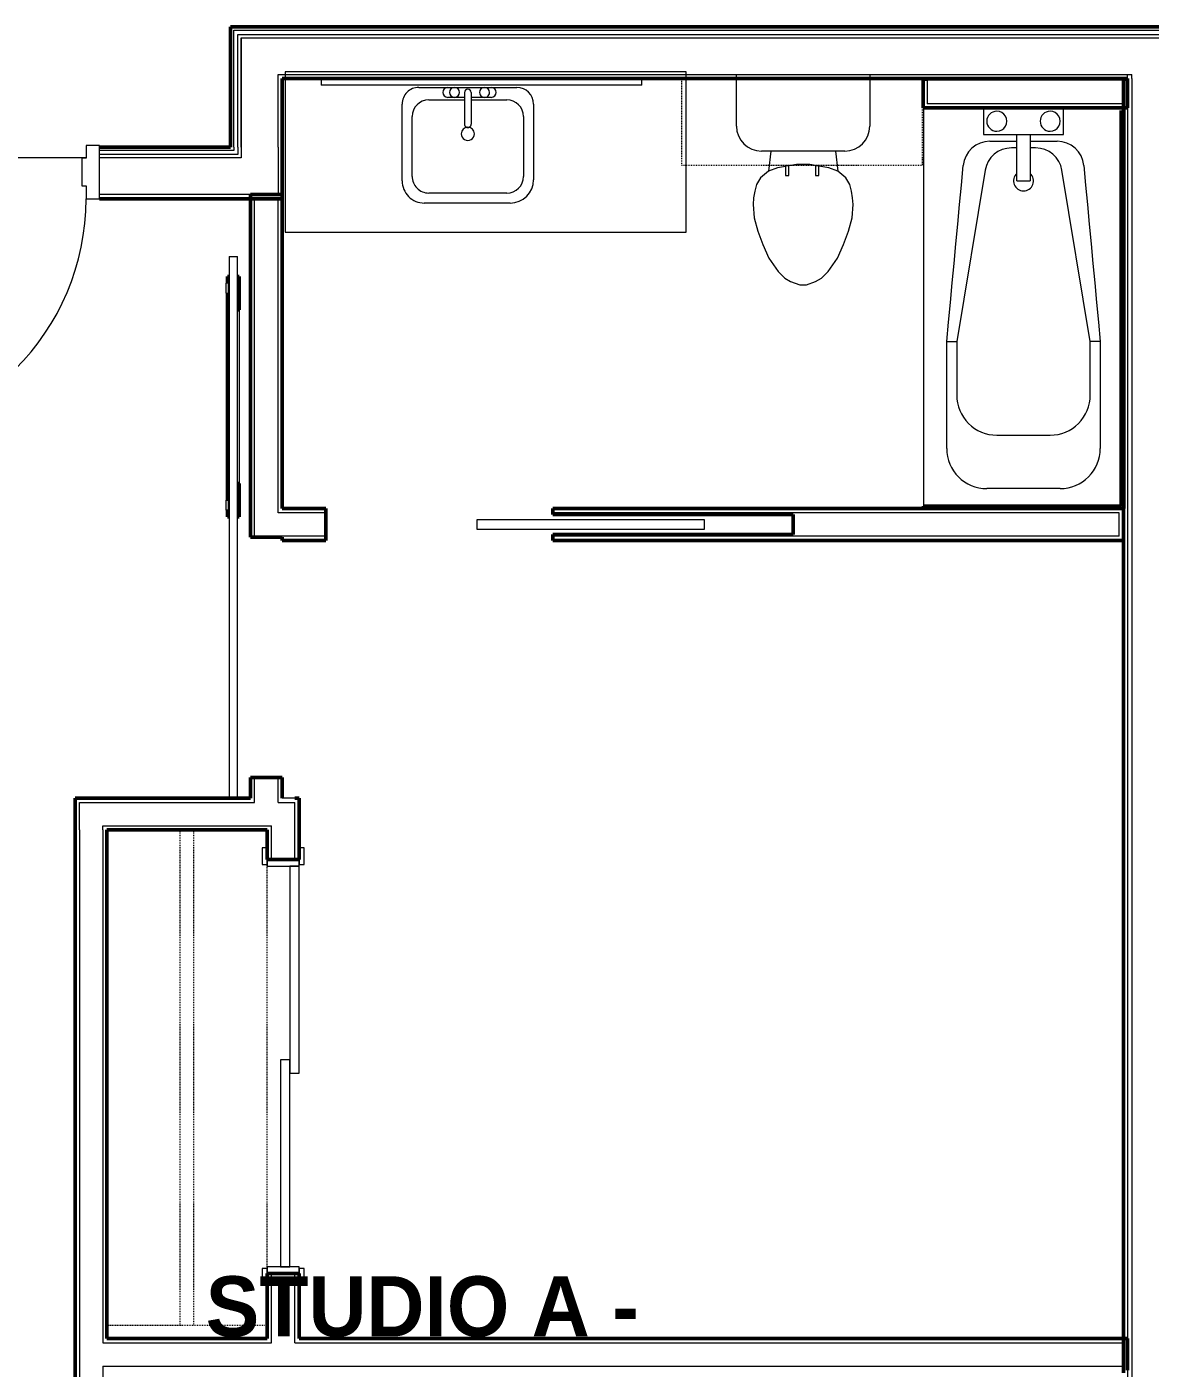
# Model space of a CAD drawing. Header units: inches. Extents: x -4218 to -1830, y 9767 to 12426.
# Drawn here: x -3104 to -2935.8, y 10180.3 to 10381.2 of the extents above; entities that cross this region are included whole.
import ezdxf

# ---------------------------------------------------------------- set-up
doc = ezdxf.new("R2010")
doc.units = ezdxf.units.IN
doc.header["$MEASUREMENT"] = 0
doc.linetypes.add('Dash', pattern=[0.25, 0.125, -0.125])
for name, color, linetype, lineweight in [('0-1', 7, 'Continuous', 5), ('0-2', 252, 'Continuous', 9), ('0-3', 10, 'Continuous', 9), ('A-AREA-IDEN', 2, 'Continuous', 9), ('A-DOOR-1', 10, 'Continuous', 9), ('A-DOOR-2', 50, 'Continuous', 20), ('A-DOOR-3', 7, 'Continuous', 50), ('A-DOOR-FRAM-1', 50, 'Continuous', 20), ('A-FLOR-4', 192, 'Continuous', 9), ('A-WALL-1', 7, 'Continuous', 50), ('A-WALL-2', 250, 'Continuous', 13), ('A-WALL-3', 253, 'Continuous', 9), ('A-WALL-4', 252, 'Continuous', 9), ('I-WALL-1', 7, 'Continuous', 50), ('P-SANR-FIXT-1', 10, 'Continuous', 9), ('P-SANR-FIXT-2', 253, 'Continuous', 9), ('P-SANR-FIXT-3', 252, 'Continuous', 9), ('P-SANR-FIXT-4', 254, 'Continuous', 9), ('Q-CASE-2', 252, 'Continuous', 9), ('Q-CASE-3', 10, 'Continuous', 9), ('Q-CASE-4', 10, 'Dash', 9), ('Q-CASE-HDLN-1', 10, 'Dash', 9)]:
    doc.layers.add(name, color=color, linetype=linetype, lineweight=lineweight)
doc.styles.add('Century Gothic_B', font='GOTHICB.TTF', dxfattribs={"height": 9})

# ---------------------------------------------------------------- blocks, each defined once
blk = doc.blocks.new('POCKET - FLUSH - 2-10 x 6-8-2882530-BACKGROUND - 2ND FLOOR')
at = {"layer": 'A-DOOR-2'}
for p, q in [((-39.67, -0.75), (-39.67, 0.75)), ((-39.67, 0.75), (-5.67, 0.75)), ((-5.67, 0.75), (-5.67, -0.75)), ((-5.67, -0.75), (-39.67, -0.75))]:
    blk.add_line(p, q, dxfattribs=at)
blk = doc.blocks.new('SLIDING - FLUSH - 5-0 x 6-8-3203585-BACKGROUND - 2ND FLOOR')
at = {"layer": 'A-DOOR-1'}
for p, q in [((-30.25, 3), (-32.75, 3)), ((-32.75, 3), (-32.75, 2.25)), ((-32.75, 2.25), (-30.25, 2.25)), ((-30.25, 2.25), (-30.25, 3)), ((30.25, 3), (30.25, 2.25)), ((32.75, 3), (30.25, 3)), ((30.25, 2.25), (32.75, 2.25)), ((32.75, 2.25), (32.75, 3)), ((-30.25, -2.5), (-32.75, -2.5)), ((-32.75, -2.5), (-32.75, -3.25)), ((-32.75, -3.25), (-30.25, -3.25)), ((-30.25, -3.25), (-30.25, -2.5)), ((32.75, -2.5), (30.25, -2.5)), ((30.25, -2.5), (30.25, -3.25)), ((30.25, -3.25), (32.75, -3.25)), ((32.75, -3.25), (32.75, -2.5))]:
    blk.add_line(p, q, dxfattribs=at)
at = {"layer": 'A-DOOR-2'}
for p, q in [((1, 2.25), (-30, 2.25)), ((-30, 2.25), (-30, 0.87)), ((1, 0.87), (1, 2.25)), ((-30, 0.87), (1, 0.87)), ((30, 0.87), (-1, 0.87)), ((-1, 0.87), (-1, -0.5)), ((30, -0.5), (30, 0.87)), ((-1, -0.5), (30, -0.5))]:
    blk.add_line(p, q, dxfattribs=at)
at = {"layer": 'A-DOOR-FRAM-1'}
for p, q in [((-30, 2.25), (-31, 2.25)), ((-31, 2.25), (-31, -2.5)), ((-30, -2.5), (-30, 2.25)), ((31, 2.25), (30, 2.25)), ((30, 2.25), (30, -2.5)), ((31, -2.5), (31, 2.25)), ((-31, -2.5), (-30, -2.5)), ((30, -2.5), (31, -2.5))]:
    blk.add_line(p, q, dxfattribs=at)
blk = doc.blocks.new('BARN - FLUSH - 3-0 x 7-0 BARN DOOR-2961666-BACKGROUND - 2ND FLOOR')
at = {"layer": 'A-DOOR-1'}
for p, q in [((21, -4.32), (-60, -4.32)), ((-60, -4.95), (-60, -4.32)), ((-60, -5.57), (-60, -4.95)), ((-60, -5.57), (21, -5.57)), ((-54.5, -5.67), (-56, -5.67)), ((-56, -5.67), (-56, -6)), ((-54.5, -6), (-56, -6)), ((-54.5, -6), (-54.5, -5.67)), ((-52, -4.07), (-26, -4.07)), ((-23.5, -6), (-23.5, -5.67)), ((-22, -5.67), (-23.5, -5.67)), ((-22, -6), (-23.5, -6)), ((-22, -5.67), (-22, -6)), ((21, -4.32), (21, -4.95)), ((21, -4.95), (21, -5.57))]:
    blk.add_line(p, q, dxfattribs=at)
at = {"layer": 'A-DOOR-3'}
for p, q in [((-52, -4.07), (-57, -4.07)), ((-57, -4.07), (-57, -4.32)), ((-57, -5.57), (-57, -5.82)), ((-57, -5.82), (-56, -5.82)), ((-54.5, -5.82), (-23.5, -5.82)), ((-52, -4.33), (-52, -4.07)), ((-21, -4.07), (-26, -4.07)), ((-26, -4.07), (-26, -4.32)), ((-22, -5.82), (-21, -5.82)), ((-21, -4.32), (-21, -4.07)), ((-21, -5.82), (-21, -5.57))]:
    blk.add_line(p, q, dxfattribs=at)
blk = doc.blocks.new('OD_CW_Closet - OD_CW_Closet-2508933-BACKGROUND - 2ND FLOOR')
at = {"layer": 'Q-CASE-HDLN-1'}
for p, q in [((74.9, 24), (0.74, 24)), ((0.74, 24), (0.74, 0)), ((74.9, 0), (74.9, 24)), ((0.74, 13), (74.9, 13)), ((0.74, 11), (74.9, 11)), ((0.74, 0), (74.9, 0))]:
    blk.add_line(p, q, dxfattribs=at)
blk = doc.blocks.new('M_Sink Vanity-Square - 500 x 440mm-V55-BACKGROUND - 2ND FLOOR')
at = {"layer": 'P-SANR-FIXT-1'}
for p, q in [((-5.72, 10.23), (7.14, 10.23)), ((-5.22, 8.73), (6.46, 8.73)), ((-9.22, -4.59), (-9.22, 6.73)), ((-7.72, -2.72), (-7.72, 6.23)), ((8.96, 6.23), (8.96, -2.72)), ((10.46, 6.91), (10.46, -4.59)), ((0.12, -6.33), (0.12, -1.59)), ((1.12, -6.33), (1.12, -1.59)), ((0.12, -5.22), (-5.22, -5.22)), ((-2.88, -5.59), (0.12, -5.59)), ((6.46, -5.22), (1.12, -5.22)), ((1.12, -5.59), (3.62, -5.59)), ((7.96, -7.09), (-6.72, -7.09)), ((3.62, -7.09), (-2.88, -7.09))]:
    blk.add_line(p, q, dxfattribs=at)
for centre, radius, start, end in [((-5.72, 6.73), 3.5, 90, 180), ((7.14, 6.91), 3.32, 360, 90), ((-5.22, 6.23), 2.5, 90, 180), ((6.46, 6.23), 2.5, 360, 90), ((0.62, -0.13), 1, 360, 180), ((0.62, -0.13), 1, 180, 0), ((0.62, -1.59), 0.5, 360, 180), ((-5.22, -2.72), 2.5, 180, 270), ((6.46, -2.72), 2.5, 270, 360), ((-6.72, -4.59), 2.5, 180, 270), ((-2.88, -6.34), 0.75, 90, 270), ((-1.88, -6.34), 0.75, 360, 180), ((2.62, -6.34), 0.75, 0, 180), ((3.62, -6.34), 0.75, 270, 90), ((7.96, -4.59), 2.5, 270, 0), ((-1.88, -6.34), 0.75, 180, 0), ((0.62, -6.33), 0.5, 180, 0), ((2.62, -6.34), 0.75, 180, 0)]:
    blk.add_arc(centre, radius, start, end, dxfattribs=at)
blk = doc.blocks.new('Toilet-Domestic-3D - Toilet-Domestic-3D-V127-BACKGROUND - 2ND FLOOR')
at = {"layer": 'P-SANR-FIXT-1'}
for p, q in [((-9.98, 11.75), (-9.98, 18.86)), ((9.98, 18.86), (9.98, 11.75)), ((6.25, 8.02), (-6.25, 8.02)), ((-4.86, 8.02), (-5.21, 5)), ((4.86, 8.02), (5.21, 5)), ((-5.21, 5), (-6.4, 4)), ((-3.84, 5.5), (-5.21, 5)), ((-2.65, 5.71), (-3.84, 5.5)), ((-1, 6), (-2.16, 5.8)), ((1, 6), (-1, 6)), ((1.85, 5.85), (1, 6)), ((3.84, 5.5), (2.34, 5.76)), ((5.21, 5), (3.84, 5.5)), ((6.4, 4), (5.21, 5)), ((-6.97, 3), (-7.24, 2)), ((-6.4, 4), (-6.97, 3)), ((6.97, 3), (6.4, 4)), ((7.24, 2), (6.97, 3)), ((-7.41, 1), (-7.5, 0)), ((-7.24, 2), (-7.41, 1)), ((7.41, 1), (7.24, 2)), ((7.5, 0), (7.41, 1)), ((-7.5, 0), (-7.33, -1.99)), ((-7.33, -1.99), (-6.79, -4)), ((6.79, -4), (7.33, -1.99)), ((7.33, -1.99), (7.5, 0)), ((-6.79, -4), (-6.06, -6)), ((6.06, -6), (6.79, -4)), ((-6.06, -6), (-5.13, -8)), ((5.13, -8), (6.06, -6)), ((-5.13, -8), (-3.74, -10)), ((3.74, -10), (5.13, -8)), ((-3.74, -10), (-2.74, -11)), ((2.74, -11), (3.74, -10)), ((-2.74, -11), (-1.87, -11.5)), ((-1.87, -11.5), (-0.5, -12)), ((-0.5, -12), (0.5, -12)), ((0.5, -12), (1.87, -11.5)), ((1.87, -11.5), (2.74, -11))]:
    blk.add_line(p, q, dxfattribs=at)
for centre, start, end in [((-6.25, 11.75), 180, 270), ((6.25, 11.75), 270, 360)]:
    blk.add_arc(centre, 3.73, start, end, dxfattribs=at)
at = {"layer": 'P-SANR-FIXT-3'}
for p, q in [((-9.98, 19.48), (9.98, 19.48)), ((-9.98, 18.86), (-9.98, 19.48)), ((9.98, 19.48), (9.98, 18.86))]:
    blk.add_line(p, q, dxfattribs=at)
blk = doc.blocks.new('Bath Vanity - Bath Vanity 60_-3150019-BACKGROUND - 2ND FLOOR')
at = {"layer": 'Q-CASE-2'}
for p, q in [((-29.26, 0.99), (-29.26, 0)), ((30.74, 0.37), (30.74, 0.99)), ((30.74, 0), (30.74, 0.37)), ((-29.26, 0), (30.74, 0))]:
    blk.add_line(p, q, dxfattribs=at)
at = {"layer": 'Q-CASE-3'}
for p, q in [((30.74, 24), (-29.26, 24)), ((-29.26, 24), (-29.26, 0.99)), ((30.74, 0.99), (30.74, 24))]:
    blk.add_line(p, q, dxfattribs=at)
blk = doc.blocks.new('Bath Tub - Maestro - 60_x30_-V128-BACKGROUND - 2ND FLOOR')
at = {"layer": 'P-SANR-FIXT-1'}
for p, q in [((35, 26.5), (51, 26.5)), ((35, 26.5), (35, 25)), ((35, 25), (9.35, 20.74)), ((43, 25), (35, 25)), ((4, 21), (0.37, 21)), ((4, 16), (4, 21)), ((57, 20.5), (57, 9.5)), ((5, 16), (5, 20.04)), ((49, 11), (49, 19)), ((6, 16.8), (6, 16)), ((4, 14), (4, 16)), ((4, 16), (10.94, 16)), ((10.94, 14), (10.94, 16)), ((4, 9), (4, 14)), ((10.94, 14), (4, 14)), ((5, 9.96), (5, 14)), ((6, 14), (6, 13.2)), ((0.37, 9), (4, 9)), ((9.35, 9.26), (35, 5)), ((35, 3.5), (35, 5)), ((35, 5), (43, 5)), ((51, 3.5), (35, 3.5)), ((0.37, 0), (59.62, 0))]:
    blk.add_line(p, q, dxfattribs=at)
at = {"layer": 'P-SANR-FIXT-1', "flags": 128}
for points in [[(8.63, 24.03), (11.56, 24.3), (14.49, 24.58), (17.42, 24.85), (20.35, 25.13), (23.28, 25.4), (26.21, 25.68), (29.14, 25.95), (32.07, 26.23), (35, 26.5)], [(35, 3.5), (32.07, 3.77), (29.14, 4.05), (26.21, 4.32), (23.28, 4.6), (20.35, 4.87), (17.42, 5.15), (14.49, 5.42), (11.56, 5.7), (8.63, 5.97)]]:
    blk.add_lwpolyline(points, dxfattribs=at)
at = {"layer": 'P-SANR-FIXT-1'}
for centre, radius, start, end in [((51, 20.5), 6, 360, 90), ((43, 19), 6, 360, 90), ((9, 20.04), 4, 95.3558, 180), ((2, 19), 1.5, 360, 180), ((10, 16.8), 4, 99.4223, 180), ((2, 19), 1.5, 180, 360), ((10.94, 15), 1.5, 360, 137.9289), ((10.94, 15), 1.5, 222.0711, 360), ((2, 11), 1.5, 360, 180), ((10, 13.2), 4, 180, 260.5777), ((2, 11), 1.5, 180, 360), ((43, 11), 6, 270, 0), ((9, 9.96), 4, 180, 264.6442), ((51, 9.5), 6, 270, 360)]:
    blk.add_arc(centre, radius, start, end, dxfattribs=at)
at = {"layer": 'P-SANR-FIXT-2'}
for p, q in [((60, 30), (0, 30)), ((0, 29.97), (0, 21)), ((60, 0), (60, 29.97)), ((0, 21), (0, 9)), ((0, 9), (0, 0))]:
    blk.add_line(p, q, dxfattribs=at)
at = {"layer": 'P-SANR-FIXT-3'}
for p, q in [((0.37, 21), (0, 21)), ((0, 9), (0.37, 9)), ((0, 0), (0.37, 0)), ((59.62, 0), (60, 0))]:
    blk.add_line(p, q, dxfattribs=at)
at = {"layer": 'P-SANR-FIXT-4'}
blk.add_line((0, 21), (0, 9), dxfattribs=at)
blk = doc.blocks.new('BATHROOM MIRROR - BATHROOM MIRROR 48_-V141-BACKGROUND - 2ND FLOOR')
at = {"layer": 'Q-CASE-3'}
for p, q in [((-23.26, -23), (24.74, -23)), ((-23.26, -23), (-23.26, -24)), ((24.74, -24), (-23.26, -24)), ((24.74, -24), (24.74, -23))]:
    blk.add_line(p, q, dxfattribs=at)
blk = doc.blocks.new('300 Series Wall Hung Cabinet_326 - 36_-2909953-BACKGROUND - 2ND FLOOR')
at = {"layer": 'Q-CASE-3'}
for p, q in [((-2.01, 14.69), (-2.5, 14.69)), ((-2.5, 14.69), (-2.5, 13.19)), ((-2.01, 13.19), (-2.01, 14.69)), ((2.49, 14.69), (2, 14.69)), ((2, 14.69), (2, 13.19)), ((2.49, 13.19), (2.49, 14.69)), ((-2.01, 13.19), (-2.5, 13.19)), ((2.49, 13.19), (2, 13.19))]:
    blk.add_line(p, q, dxfattribs=at)
at = {"layer": 'Q-CASE-4'}
for p, q in [((-18, 0.19), (-18, 13.19)), ((-18, 13.19), (18, 13.19)), ((18, 13.19), (18, 0.19)), ((18, 0.19), (-18, 0.19))]:
    blk.add_line(p, q, dxfattribs=at)
blk = doc.blocks.new('CTR - 1st Phase - Unit Layouts_rvt-1-BACKGROUND - 2ND FLOOR')
at = {"layer": 'A-WALL-1'}
for p, q in [((-2939.15, 10373.41), (-2969.77, 10373.41)), ((-2969.77, 10373.41), (-2969.77, 10373.16)), ((-2969.77, 10373.16), (-2969.77, 10369.66)), ((-2939.15, 10373.16), (-2939.15, 10373.41)), ((-2939.15, 10369.66), (-2939.15, 10373.16)), ((-2969.77, 10369.66), (-2969.77, 10369.03)), ((-2969.77, 10369.03), (-2939.15, 10369.03)), ((-2939.74, 10369.03), (-2940.11, 10369.03)), ((-2940.11, 10368.66), (-2940.11, 10309.41)), ((-2939.74, 10309.03), (-2939.74, 10369.03)), ((-2939.15, 10369.03), (-2939.15, 10369.66)), ((-3070.5, 10356.05), (-3070.5, 10304.78)), ((-3069.87, 10356.05), (-3070.5, 10356.05)), ((-3066.37, 10356.05), (-3069.87, 10356.05)), ((-3065.75, 10356.05), (-3066.37, 10356.05)), ((-3065.75, 10309.03), (-3065.75, 10356.05)), ((-3059.23, 10309.03), (-3065.75, 10309.03)), ((-3059.23, 10304.28), (-3059.23, 10309.03)), ((-2939.77, 10309.03), (-3025.23, 10309.03)), ((-3025.23, 10309.03), (-3025.23, 10308.16)), ((-2940.11, 10309.41), (-2969.74, 10309.41)), ((-2969.74, 10309.41), (-2969.74, 10309.03)), ((-2969.74, 10309.03), (-2940.11, 10309.03)), ((-2940.11, 10309.03), (-2939.74, 10309.03)), ((-2939.77, 10308.41), (-2939.77, 10309.03)), ((-2939.77, 10304.91), (-2939.77, 10308.41)), ((-3025.23, 10308.16), (-2989.23, 10308.16)), ((-2989.23, 10308.16), (-2989.23, 10305.16)), ((-3070.5, 10304.78), (-3065.75, 10304.78)), ((-3065.75, 10304.78), (-3065.75, 10304.28)), ((-3065.75, 10304.28), (-3059.23, 10304.28)), ((-2989.23, 10305.16), (-3025.23, 10305.16)), ((-3025.23, 10305.16), (-3025.23, 10304.28)), ((-3025.23, 10304.28), (-2939.77, 10304.28)), ((-2939.77, 10304.28), (-2939.77, 10304.91)), ((-3070.5, 10268.78), (-3070.5, 10265.68)), ((-3065.75, 10268.78), (-3070.5, 10268.78)), ((-3065.75, 10265.68), (-3065.75, 10268.78)), ((-3070.5, 10265.68), (-3096.75, 10265.68)), ((-3096.75, 10265.68), (-3096.75, 10265.05)), ((-3096.75, 10265.05), (-3096.75, 10260.93)), ((-3063.23, 10265.68), (-3063.85, 10265.68)), ((-3063.23, 10256.52), (-3063.23, 10265.68)), ((-3096.75, 10260.93), (-3096.75, 10158.02)), ((-3092, 10184.78), (-3092, 10260.93)), ((-3092, 10260.93), (-3067.98, 10260.93)), ((-3067.98, 10260.93), (-3067.98, 10256.52)), ((-3067.98, 10256.52), (-3063.23, 10256.52)), ((-3067.98, 10194.52), (-3067.98, 10184.78)), ((-3063.23, 10194.52), (-3067.98, 10194.52)), ((-3063.23, 10184.78), (-3063.23, 10194.52)), ((-3067.98, 10184.78), (-3092, 10184.78)), ((-2939.15, 10184.78), (-3063.23, 10184.78)), ((-2939.15, 10184.15), (-2939.15, 10184.78)), ((-2939.15, 10180.65), (-2939.15, 10184.15)), ((-2939.15, 10180.03), (-2939.15, 10180.65))]:
    blk.add_line(p, q, dxfattribs=at)
at = {"layer": 'A-WALL-2'}
for p, q in [((-2969.77, 10373.16), (-2969.15, 10373.16)), ((-2969.15, 10373.16), (-2969.77, 10373.16)), ((-2969.15, 10373.16), (-2969.15, 10369.66)), ((-2939.77, 10373.16), (-2969.15, 10373.16)), ((-2939.77, 10373.16), (-2939.15, 10373.16)), ((-2939.77, 10369.66), (-2939.77, 10373.16)), ((-2939.15, 10373.16), (-2939.77, 10373.16)), ((-2939.77, 10369.66), (-2969.15, 10369.66)), ((-3069.87, 10304.78), (-3069.87, 10355.43)), ((-3066.37, 10355.43), (-3069.87, 10355.43)), ((-3066.37, 10308.41), (-3066.37, 10355.43)), ((-3065.75, 10308.41), (-3066.37, 10308.41)), ((-3059.23, 10308.41), (-3065.75, 10308.41)), ((-2940.4, 10308.41), (-3025.23, 10308.41)), ((-2940.4, 10304.91), (-2940.4, 10308.41)), ((-3066.37, 10304.78), (-3066.37, 10304.91)), ((-3065.75, 10304.91), (-3066.37, 10304.91)), ((-3059.23, 10304.91), (-3065.75, 10304.91)), ((-2940.4, 10304.91), (-3025.23, 10304.91)), ((-3069.87, 10265.68), (-3069.87, 10268.78)), ((-3066.37, 10265.68), (-3066.37, 10268.78)), ((-3096.12, 10261.55), (-3096.12, 10265.05)), ((-3096.12, 10265.05), (-3069.87, 10265.05)), ((-3069.87, 10265.05), (-3069.87, 10265.68)), ((-3066.37, 10265.05), (-3066.37, 10265.68)), ((-3066.37, 10265.05), (-3063.85, 10265.05)), ((-3063.85, 10265.68), (-3065.75, 10265.68)), ((-3063.85, 10256.52), (-3063.85, 10265.05)), ((-3096.12, 10260.93), (-3096.12, 10261.55)), ((-3096.12, 10260.93), (-3096.12, 10158.64)), ((-3092.62, 10260.93), (-3092.62, 10261.55)), ((-3092.62, 10261.55), (-3067.98, 10261.55)), ((-3092.62, 10260.93), (-3092.62, 10184.15)), ((-3067.98, 10261.55), (-3067.35, 10261.55)), ((-3067.35, 10256.52), (-3067.35, 10261.55)), ((-3067.35, 10184.78), (-3067.35, 10194.52)), ((-3063.85, 10184.78), (-3063.85, 10194.52)), ((-3092.62, 10184.15), (-3092, 10184.15)), ((-3092, 10184.15), (-3067.35, 10184.15)), ((-3067.35, 10184.15), (-3067.35, 10184.78)), ((-3063.85, 10184.15), (-3063.85, 10184.78)), ((-3063.85, 10184.15), (-2939.77, 10184.15)), ((-2939.77, 10180.65), (-2939.77, 10184.15)), ((-3092.62, 10180.65), (-3092, 10180.65)), ((-3092.62, 10180.65), (-3092.62, 10158.64)), ((-3092, 10180.65), (-2939.77, 10180.65))]:
    blk.add_line(p, q, dxfattribs=at)
at = {"layer": 'A-WALL-3'}
for p, q in [((-2940.11, 10369.03), (-2939.77, 10369.03)), ((-2939.74, 10309.03), (-2939.74, 10369.03)), ((-2969.74, 10309.03), (-2940.11, 10309.03)), ((-2939.77, 10309.03), (-2940.11, 10309.03))]:
    blk.add_line(p, q, dxfattribs=at)
at = {"layer": 'A-WALL-4'}
for p, q in [((-2940.11, 10368.66), (-2940.11, 10309.41)), ((-2940.11, 10309.41), (-2969.74, 10309.41)), ((-2969.74, 10309.03), (-2969.74, 10309.41))]:
    blk.add_line(p, q, dxfattribs=at)
at = {"layer": '0-2'}
for name, p, rotation in [('Bath Vanity - Bath Vanity 60_-3150019-BACKGROUND - 2ND FLOOR', (-3034.54, 10374.41), 180), ('BATHROOM MIRROR - BATHROOM MIRROR 48_-V141-BACKGROUND - 2ND FLOOR', (-3035.16, 10349.41), 180), ('300 Series Wall Hung Cabinet_326 - 36_-2909953-BACKGROUND - 2ND FLOOR', (-2987.9, 10373.59), 180), ('M_Sink Vanity-Square - 500 x 440mm-V55-BACKGROUND - 2ND FLOOR', (-3037.33, 10365.01), 180), ('Bath Tub - Maestro - 60_x30_-V128-BACKGROUND - 2ND FLOOR', (-2969.74, 10369.03), 270.0000000000446), ('BARN - FLUSH - 3-0 x 7-0 BARN DOOR-2961666-BACKGROUND - 2ND FLOOR', (-3068.12, 10286.78), 269.9999999999471), ('POCKET - FLUSH - 2-10 x 6-8-2882530-BACKGROUND - 2ND FLOOR', (-3042.23, 10306.66), 180), ('OD_CW_Closet - OD_CW_Closet-2508933-BACKGROUND - 2ND FLOOR', (-3068, 10186.03), 89.99999999992893), ('SLIDING - FLUSH - 5-0 x 6-8-3203585-BACKGROUND - 2ND FLOOR', (-3065.48, 10225.52), 269.99999999997)]:
    blk.add_blockref(name, p, dxfattribs=dict(at, rotation=rotation))
blk.add_blockref('Toilet-Domestic-3D - Toilet-Domestic-3D-V127-BACKGROUND - 2ND FLOOR', (-2987.74, 10354.55), dxfattribs=at)
blk = doc.blocks.new('HOLLOW METAL - UNIT DOOR-2191978-BACKGROUND - 2ND FLOOR')
at = {"layer": 'A-DOOR-1'}
blk.add_arc((18, 4.125), 36, 90, 180, dxfattribs=at)
at = {"layer": 'A-DOOR-2'}
for p, q in [((18, 40.125), (16.25, 40.125)), ((16.25, 40.125), (16.25, 4.125)), ((18, 4.125), (18, 40.125)), ((16.25, 4.125), (18, 4.125))]:
    blk.add_line(p, q, dxfattribs=at)
at = {"layer": 'A-DOOR-FRAM-1'}
for p, q in [((-18, 4.125), (-20, 4.125)), ((-20, 4.125), (-20, -3.875)), ((-18, 2.1875), (-18, 4.125)), ((18, 4.125), (18, 2.1875)), ((20, 4.125), (18, 4.125)), ((20, -3.875), (20, 4.125)), ((-17.375, 2.1875), (-18, 2.1875)), ((-17.375, -1.9375), (-17.375, 2.1875)), ((18, 2.1875), (17.375, 2.1875)), ((17.375, 2.1875), (17.375, -1.9375)), ((-18, -3.875), (-18, -1.9375)), ((-18, -1.9375), (-17.375, -1.9375)), ((17.375, -1.9375), (18, -1.9375)), ((18, -1.9375), (18, -3.875)), ((-20, -3.875), (-18, -3.875)), ((18, -3.875), (20, -3.875))]:
    blk.add_line(p, q, dxfattribs=at)
blk = doc.blocks.new('CTR - 1st Phase - Common Walls_rvt-1-BACKGROUND - 2ND FLOOR')
at = {"layer": 'A-WALL-2'}
for p, q in [((-3073, 10380.66), (-3072.37, 10380.66)), ((-3073, 10363.16), (-3073, 10380.66)), ((-3072.37, 10380.66), (-3065.75, 10380.66)), ((-3065.75, 10380.66), (-2805.27, 10380.66)), ((-3072.37, 10380.04), (-3071.87, 10380.04)), ((-3072.37, 10363.16), (-3072.37, 10380.04)), ((-3071.87, 10380.04), (-3065.75, 10380.04)), ((-3071.87, 10379.54), (-3066.37, 10379.54)), ((-3071.87, 10363.16), (-3071.87, 10379.54)), ((-3066.37, 10379.54), (-3065.75, 10379.54)), ((-3065.75, 10380.04), (-2805.27, 10380.04)), ((-3065.75, 10379.54), (-2805.27, 10379.54)), ((-3066.37, 10374.04), (-3065.75, 10374.04)), ((-3066.37, 10363.16), (-3066.37, 10374.04)), ((-3065.75, 10374.04), (-2939.15, 10374.04)), ((-2939.15, 10374.04), (-2938.52, 10374.04)), ((-2939.15, 10373.41), (-2939.15, 10374.04)), ((-2939.15, 10374.04), (-2938.52, 10374.04)), ((-2939.15, 10373.41), (-2939.15, 9988.44)), ((-2938.52, 10373.41), (-2938.52, 10374.04)), ((-2938.52, 10373.41), (-2938.52, 9988.44)), ((-3073, 10362.66), (-3093.12, 10362.66)), ((-3073, 10363.16), (-3073, 10362.66)), ((-3072.37, 10363.16), (-3072.37, 10362.66)), ((-3072.37, 10362.66), (-3072.37, 10362.04)), ((-3071.87, 10363.16), (-3071.87, 10362.04)), ((-3066.37, 10363.16), (-3066.37, 10361.54)), ((-3072.37, 10362.04), (-3093.12, 10362.04)), ((-3071.87, 10361.54), (-3093.12, 10361.54)), ((-3071.87, 10362.04), (-3071.87, 10361.54)), ((-3066.37, 10361.54), (-3066.37, 10356.04)), ((-3066.37, 10356.04), (-3093.12, 10356.04))]:
    blk.add_line(p, q, dxfattribs=at)
at = {"layer": 'I-WALL-1'}
for p, q in [((-3073.5, 10381.16), (-3073.5, 10363.16)), ((-3073, 10381.16), (-3073.5, 10381.16)), ((-3065.75, 10381.16), (-3073, 10381.16)), ((-2805.27, 10381.16), (-3065.75, 10381.16)), ((-3065.75, 10373.41), (-2939.77, 10373.41)), ((-3065.75, 10363.16), (-3065.75, 10373.41)), ((-2939.77, 10373.41), (-2939.77, 10179.65)), ((-3073.5, 10363.16), (-3093.12, 10363.16)), ((-3065.75, 10356.04), (-3065.75, 10363.16)), ((-3093.12, 10355.41), (-3065.75, 10355.41)), ((-3065.75, 10355.41), (-3065.75, 10356.04))]:
    blk.add_line(p, q, dxfattribs=at)
at = {"layer": '0-3', "rotation": 180}
blk.add_blockref('HOLLOW METAL - UNIT DOOR-2191978-BACKGROUND - 2ND FLOOR', (-3113.12, 10359.54), dxfattribs=at)

msp = doc.modelspace()

# ---------------------------------------------------------------- linework, layer by layer
at = {"layer": 'A-FLOR-4'}
for p, q in [((-3071.87, 10379.54), (-3071.87, 10361.54)), ((-3071.87, 10379.54), (-2798.65, 10379.54)), ((-3095.12, 10361.54), (-3131.12, 10361.54)), ((-3071.87, 10361.54), (-3093.12, 10361.54))]:
    msp.add_line(p, q, dxfattribs=at)

# ---------------------------------------------------------------- block references
at = {"layer": '0-1'}
for name in ['CTR - 1st Phase - Unit Layouts_rvt-1-BACKGROUND - 2ND FLOOR', 'CTR - 1st Phase - Common Walls_rvt-1-BACKGROUND - 2ND FLOOR']:
    msp.add_blockref(name, (0, 0), dxfattribs=at)

# ---------------------------------------------------------------- texts
at = {"layer": 'A-AREA-IDEN', "insert": (-3077.2, 10194.1), "char_height": 9, "width": 79.083, "attachment_point": 1, "style": 'Century Gothic_B'}
msp.add_mtext('STUDIO A -', dxfattribs=at)

doc.saveas('drawing.dxf')
